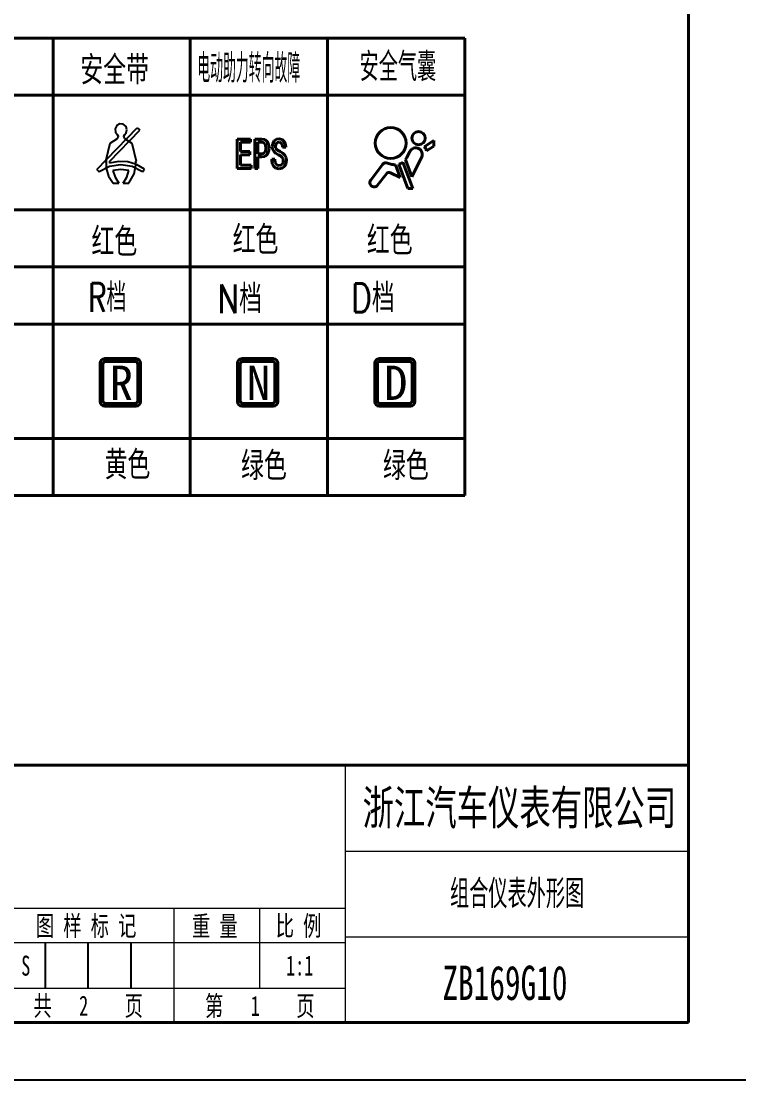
# Model space of a CAD drawing. Extents: x -871 to 2543, y 496 to 1402.
# Drawn here: x 684.4 to 811.1, y 495.8 to 680.9 of the extents above; entities that cross this region are included whole.
import ezdxf
from ezdxf.enums import TextEntityAlignment as Align

# ---------------------------------------------------------------- set-up
doc = ezdxf.new("R2010")
doc.units = 0
doc.layers.get('0').update_dxf_attribs({"linetype": 'CONTINUOUS', "lineweight": 40})
doc.layers.add('002', color=1, linetype='CONTINUOUS')
doc.layers.add('图框层', color=7, linetype='CONTINUOUS')
for name, color, linetype, lineweight in [('1轮廓实线层', 7, 'CONTINUOUS', 40), ('2细线层', 3, 'CONTINUOUS', 20), ('6文字层', 3, 'CONTINUOUS', 20), ('排图层', 5, 'CONTINUOUS', 40)]:
    doc.layers.add(name, color=color, linetype=linetype, lineweight=lineweight)
doc.styles.add('HZTXT1', font='', dxfattribs={"width": 0.7, "height": 5})
doc.styles.get("Standard").update_dxf_attribs({"font": 'romans.shx', "width": 0.67, "height": 3.5, "bigfont": 'hzfs.shx'})
doc.styles.add('STYLE9', font='romans.shx', dxfattribs={"width": 0.67, "height": 5, "bigfont": 'hzfs.shx'})
doc.styles.add('李志平', font='', dxfattribs={"width": 0.67})
doc.styles.get('HZTXT1').set_extended_font_data('楷体_GB2312')
doc.styles.get('李志平').set_extended_font_data('楷体_GB2312')

msp = doc.modelspace()

# ---------------------------------------------------------------- hatches: boundary and pattern name
h = msp.add_hatch(color=2)
edge = h.paths.add_edge_path(flags=16)
edge.add_line((704.7845, 620.9003), (704.7845, 614.5003))
edge.add_arc((704.3045, 614.5003), 0.48, -90, 0, ccw=False)
edge.add_line((704.3045, 614.0203), (699.1845, 614.0203))
edge.add_arc((699.1845, 614.5003), 0.48, 180, 270, ccw=False)
edge.add_line((698.7045, 614.5003), (698.7045, 620.9003))
edge.add_arc((699.1845, 620.9003), 0.48, 90, 180, ccw=False)
edge.add_line((699.1845, 621.3803), (704.3045, 621.3803))
edge.add_arc((704.3045, 620.9003), 0.48, 0, 90, ccw=False)
edge = h.paths.add_edge_path()
edge.add_line((705.2645, 621.0603), (705.2645, 614.3403))
edge.add_arc((704.4645, 614.3403), 0.8, -90, 0, ccw=False)
edge.add_line((704.4645, 613.5403), (699.0245, 613.5403))
edge.add_arc((699.0245, 614.3403), 0.8, 180, 270, ccw=False)
edge.add_line((698.2245, 614.3403), (698.2245, 621.0603))
edge.add_arc((699.0245, 621.0603), 0.8, 90, 180, ccw=False)
edge.add_line((699.0245, 621.8603), (704.4645, 621.8603))
edge.add_arc((704.4645, 621.0603), 0.8, 0, 90, ccw=False)
h = msp.add_hatch(color=3)
edge = h.paths.add_edge_path(flags=16)
edge.add_line((728.7845, 620.9003), (728.7845, 614.5003))
edge.add_arc((728.3045, 614.5003), 0.48, -90, 0, ccw=False)
edge.add_line((728.3045, 614.0203), (723.1845, 614.0203))
edge.add_arc((723.1845, 614.5003), 0.48, 180, 270, ccw=False)
edge.add_line((722.7045, 614.5003), (722.7045, 620.9003))
edge.add_arc((723.1845, 620.9003), 0.48, 90, 180, ccw=False)
edge.add_line((723.1845, 621.3803), (728.3045, 621.3803))
edge.add_arc((728.3045, 620.9003), 0.48, 0, 90, ccw=False)
edge = h.paths.add_edge_path()
edge.add_line((729.2645, 621.0603), (729.2645, 614.3403))
edge.add_arc((728.4645, 614.3403), 0.8, -90, 0, ccw=False)
edge.add_line((728.4645, 613.5403), (723.0245, 613.5403))
edge.add_arc((723.0245, 614.3403), 0.8, 180, 270, ccw=False)
edge.add_line((722.2245, 614.3403), (722.2245, 621.0603))
edge.add_arc((723.0245, 621.0603), 0.8, 90, 180, ccw=False)
edge.add_line((723.0245, 621.8603), (728.4645, 621.8603))
edge.add_arc((728.4645, 621.0603), 0.8, 0, 90, ccw=False)
h = msp.add_hatch(color=3)
edge = h.paths.add_edge_path(flags=16)
edge.add_line((752.7845, 620.9003), (752.7845, 614.5003))
edge.add_arc((752.3045, 614.5003), 0.48, -90, 0, ccw=False)
edge.add_line((752.3045, 614.0203), (747.1845, 614.0203))
edge.add_arc((747.1845, 614.5003), 0.48, 180, 270, ccw=False)
edge.add_line((746.7045, 614.5003), (746.7045, 620.9003))
edge.add_arc((747.1845, 620.9003), 0.48, 90, 180, ccw=False)
edge.add_line((747.1845, 621.3803), (752.3045, 621.3803))
edge.add_arc((752.3045, 620.9003), 0.48, 0, 90, ccw=False)
edge = h.paths.add_edge_path()
edge.add_line((753.2645, 621.0603), (753.2645, 614.3403))
edge.add_arc((752.4645, 614.3403), 0.8, -90, 0, ccw=False)
edge.add_line((752.4645, 613.5403), (747.0245, 613.5403))
edge.add_arc((747.0245, 614.3403), 0.8, 180, 270, ccw=False)
edge.add_line((746.2245, 614.3403), (746.2245, 621.0603))
edge.add_arc((747.0245, 621.0603), 0.8, 90, 180, ccw=False)
edge.add_line((747.0245, 621.8603), (752.4645, 621.8603))
edge.add_arc((752.4645, 621.0603), 0.8, 0, 90, ccw=False)

# ---------------------------------------------------------------- linework, layer by layer
at = {"color": 2}
for p, q in [((698.2245, 614.3403), (698.2245, 621.0603)), ((698.7045, 614.5003), (698.7045, 620.9003)), ((699.0245, 621.8603), (704.4645, 621.8603)), ((699.1845, 621.3803), (704.3045, 621.3803)), ((704.7845, 620.9003), (704.7845, 614.5003)), ((705.2645, 621.0603), (705.2645, 614.3403)), ((704.4645, 613.5403), (699.0245, 613.5403)), ((704.3045, 614.0203), (699.1845, 614.0203))]:
    msp.add_line(p, q, dxfattribs=at)
at = {"color": 3}
for p, q in [((722.2245, 614.3403), (722.2245, 621.0603)), ((722.7045, 614.5003), (722.7045, 620.9003)), ((723.0245, 621.8603), (728.4645, 621.8603)), ((723.1845, 621.3803), (728.3045, 621.3803)), ((728.7845, 620.9003), (728.7845, 614.5003)), ((729.2645, 621.0603), (729.2645, 614.3403)), ((746.2245, 614.3403), (746.2245, 621.0603)), ((746.7045, 614.5003), (746.7045, 620.9003)), ((747.0245, 621.8603), (752.4645, 621.8603)), ((747.1845, 621.3803), (752.3045, 621.3803)), ((752.7845, 620.9003), (752.7845, 614.5003)), ((753.2645, 621.0603), (753.2645, 614.3403)), ((728.4645, 613.5403), (723.0245, 613.5403)), ((728.3045, 614.0203), (723.1845, 614.0203)), ((752.4645, 613.5403), (747.0245, 613.5403)), ((752.3045, 614.0203), (747.1845, 614.0203))]:
    msp.add_line(p, q, dxfattribs=at)
at = {"color": 2}
for centre, radius, start, end in [((699.0245, 621.0603), 0.8, 90, 180), ((699.1845, 620.9003), 0.48, 90, 180), ((704.3045, 620.9003), 0.48, 0, 90), ((704.4645, 621.0603), 0.8, 0, 90), ((699.0245, 614.3403), 0.8, 180, 270), ((699.1845, 614.5003), 0.48, 180, 270), ((704.3045, 614.5003), 0.48, 270, 0), ((704.4645, 614.3403), 0.8, 270, 0)]:
    msp.add_arc(centre, radius, start, end, dxfattribs=at)
at = {"color": 3}
for centre, radius, start, end in [((723.0245, 621.0603), 0.8, 90, 180), ((723.1845, 620.9003), 0.48, 90, 180), ((728.3045, 620.9003), 0.48, 0, 90), ((728.4645, 621.0603), 0.8, 0, 90), ((747.0245, 621.0603), 0.8, 90, 180), ((747.1845, 620.9003), 0.48, 90, 180), ((752.3045, 620.9003), 0.48, 0, 90), ((752.4645, 621.0603), 0.8, 0, 90), ((723.0245, 614.3403), 0.8, 180, 270), ((723.1845, 614.5003), 0.48, 180, 270), ((728.3045, 614.5003), 0.48, 270, 0), ((728.4645, 614.3403), 0.8, 270, 0), ((747.0245, 614.3403), 0.8, 180, 270), ((747.1845, 614.5003), 0.48, 180, 270), ((752.3045, 614.5003), 0.48, 270, 0), ((752.4645, 614.3403), 0.8, 270, 0)]:
    msp.add_arc(centre, radius, start, end, dxfattribs=at)
at = {"layer": '002', "linetype": 'Continuous'}
for points in [[(702.9051, 661.8472), (702.7447, 662.4564), (702.2638, 662.8411), (701.6546, 662.9052), (701.1096, 662.6167), (700.821, 662.0716), (700.8851, 661.4624), (701.2699, 660.9815)], [(697.6147, 654.9217), (704.7006, 662.2319)], [(699.8271, 656.3324), (705.1494, 661.8151)], [(701.2378, 660.3723), (701.4302, 660.6929), (701.2699, 660.9815)], [(702.4562, 660.9815), (702.2959, 660.6929), (702.4562, 660.3723)], [(702.4562, 660.9815), (702.7768, 661.3662), (702.9051, 661.8472)], [(704.7006, 662.2319), (705.1494, 661.8151)], [(699.2499, 656.621), (699.9553, 659.5387)], [(699.9553, 659.5387), (701.2378, 660.3723)], [(702.4562, 660.3723), (703.7387, 659.5387)], [(703.7387, 659.5387), (704.5082, 656.3645)], [(705.6304, 654.5369), (703.8349, 655.4347), (701.847, 655.7553), (699.8591, 655.4347), (698.0636, 654.5369)], [(699.2179, 656.3966), (699.2179, 656.2683), (699.2179, 656.1401)], [(699.2499, 656.621), (699.282, 655.1461), (699.6988, 653.7674), (700.5004, 652.517)], [(705.9831, 655.0179), (704.5723, 655.8194), (703.0333, 656.2683), (701.3981, 656.3324), (699.8271, 656.0439)], [(699.8271, 656.3324), (699.8271, 656.2042), (699.8271, 656.0439)], [(703.2257, 652.517), (704.1555, 654.1842), (704.5082, 656.0439)], [(704.5082, 656.0439), (704.4761, 656.2362), (704.4761, 656.3966)], [(697.6147, 654.9217), (698.0636, 654.5049)], [(703.2577, 654.7293), (701.847, 654.9217), (700.4362, 654.7293)], [(700.4362, 654.7293), (700.821, 653.5751), (701.4622, 652.517)], [(702.2638, 652.517), (702.873, 653.5751), (703.2577, 654.7293)], [(705.6304, 654.5369), (705.9831, 655.0179)], [(700.5004, 652.517), (701.4622, 652.517)], [(702.2638, 652.517), (703.2257, 652.517)]]:
    msp.add_lwpolyline(points, dxfattribs=at)
at = {"layer": '1轮廓实线层', "color": 3}
for p, q in [((414.9767, 677.9062), (761.9767, 677.9062)), ((689.9767, 677.9062), (689.9767, 597.9062)), ((713.9767, 677.9062), (713.9767, 597.9062)), ((737.9767, 677.9062), (737.9767, 597.9062)), ((761.9767, 677.9062), (761.9767, 597.9062)), ((449.9767, 667.9062), (761.9767, 667.9062)), ((414.9767, 647.9062), (761.9767, 647.9062)), ((414.9767, 637.9062), (761.9767, 637.9062)), ((449.9767, 627.9062), (761.9767, 627.9062)), ((414.9767, 607.9062), (761.9767, 607.9062)), ((414.9767, 597.9062), (761.9767, 597.9062))]:
    msp.add_line(p, q, dxfattribs=at)
at = {"layer": '1轮廓实线层', "color": 1}
for p, q in [((722.1759, 657.6848), (722.1759, 660.2588)), ((722.1759, 660.2588), (723.3438, 660.2588)), ((723.621, 659.6872), (722.7303, 659.6872)), ((722.7303, 659.6872), (722.7303, 658.8892)), ((723.3438, 660.2588), (724.5117, 660.2588)), ((724.5117, 659.6872), (723.621, 659.6872)), ((724.5117, 660.2588), (724.5117, 659.973)), ((724.5117, 659.973), (724.5117, 659.6872)), ((725.2354, 660.2588), (725.8614, 660.2588)), ((725.2354, 657.6848), (725.2354, 660.2588)), ((725.7897, 659.6872), (725.7897, 658.6931)), ((726.0663, 659.6872), (725.7897, 659.6872)), ((725.8614, 660.2588), (726.4874, 660.2588)), ((726.3428, 659.6872), (726.0663, 659.6872)), ((726.7219, 659.634), (726.3428, 659.6872)), ((726.4874, 660.2588), (727.0235, 660.1531)), ((726.9931, 659.4756), (726.7219, 659.634)), ((727.1557, 659.175), (726.9931, 659.4756)), ((727.0235, 660.1531), (727.4267, 659.8368)), ((727.2099, 658.6924), (727.1557, 659.175)), ((727.4267, 659.8368), (727.6797, 659.3403)), ((727.6797, 659.3403), (727.7642, 658.6924)), ((728.3174, 658.9041), (728.4046, 659.4766)), ((728.4046, 659.4766), (728.6662, 659.9285)), ((728.6662, 659.9285), (729.0487, 660.2218)), ((728.9139, 659.2914), (728.8717, 658.9944)), ((729.0399, 659.5207), (728.9139, 659.2914)), ((729.239, 659.668), (729.0399, 659.5207)), ((729.0487, 660.2218), (729.4982, 660.3194)), ((729.4982, 659.7169), (729.239, 659.668)), ((729.4982, 660.3194), (730.0366, 660.2028)), ((729.7744, 659.6489), (729.4982, 659.7169)), ((729.9792, 659.4459), (729.7744, 659.6489)), ((730.0997, 659.16), (729.9792, 659.4459)), ((730.0366, 660.2028), (730.4014, 659.8523)), ((730.1237, 658.8434), (730.0997, 659.16)), ((730.4014, 659.8523), (730.609, 659.3665)), ((730.609, 659.3665), (730.678, 658.8434)), ((754.9022, 658.9082), (756.581, 660.004)), ((756.581, 659.0341), (755.3109, 658.2057)), ((756.581, 660.004), (756.581, 659.0341)), ((722.1759, 655.1108), (722.1759, 657.6848)), ((722.7303, 658.8892), (722.7303, 658.0912)), ((722.7303, 658.0912), (723.5487, 658.0912)), ((722.7303, 657.5197), (722.7303, 656.601)), ((723.5487, 657.5197), (722.7303, 657.5197)), ((723.5487, 658.0912), (724.3672, 658.0912)), ((724.3672, 657.5197), (723.5487, 657.5197)), ((724.3672, 658.0912), (724.3672, 657.8054)), ((724.3672, 657.8054), (724.3672, 657.5197)), ((725.2354, 655.1108), (725.2354, 657.6848)), ((725.7897, 658.6931), (725.7897, 657.6989)), ((725.7897, 657.6989), (726.0663, 657.6989)), ((726.0663, 657.6989), (726.3428, 657.6989)), ((726.3428, 657.6989), (726.7222, 657.7516)), ((727.0231, 657.2329), (726.4885, 657.1274)), ((726.7222, 657.7516), (726.9931, 657.9092)), ((726.9931, 657.9092), (727.1557, 658.2108)), ((727.4267, 657.5493), (727.0231, 657.2329)), ((727.1557, 658.2108), (727.2099, 658.6924)), ((727.6801, 658.0457), (727.4267, 657.5493)), ((727.7642, 658.6924), (727.6801, 658.0457)), ((728.381, 658.4832), (728.3174, 658.9041)), ((728.5702, 658.1222), (728.381, 658.4832)), ((728.9044, 657.8056), (728.5702, 658.1222)), ((728.8717, 658.9944), (728.9047, 658.7423)), ((729.4012, 657.5197), (728.9044, 657.8056)), ((728.9047, 658.7423), (729.0038, 658.5273)), ((729.0038, 658.5273), (729.242, 658.3135)), ((729.242, 658.3135), (729.6902, 658.0616)), ((729.7627, 657.2973), (729.4012, 657.5197)), ((729.6902, 658.0616), (730.1601, 657.7641)), ((730.0277, 657.0526), (729.7627, 657.2973)), ((730.4008, 658.8434), (730.1237, 658.8434)), ((730.1601, 657.7641), (730.5098, 657.4139)), ((730.678, 658.8434), (730.4008, 658.8434)), ((730.5098, 657.4139), (730.7267, 657.0113)), ((751.8346, 657.0409), (752.3509, 658.0741)), ((722.7303, 656.601), (722.7303, 655.6823)), ((722.7303, 655.6823), (723.6814, 655.6823)), ((723.6814, 655.6823), (724.6325, 655.6823)), ((724.6325, 655.6823), (724.6325, 655.3966)), ((724.6325, 655.3966), (724.6325, 655.1108)), ((725.7897, 657.1274), (725.7897, 656.1191)), ((726.1391, 657.1274), (725.7897, 657.1274)), ((725.7897, 656.1191), (725.7897, 655.1108)), ((726.4885, 657.1274), (726.1391, 657.1274)), ((728.2214, 656.7379), (728.4986, 656.7379)), ((728.2214, 656.6327), (728.2214, 656.7379)), ((728.2214, 656.5276), (728.2214, 656.6327)), ((728.3062, 655.9479), (728.2214, 656.5276)), ((728.559, 655.4735), (728.3062, 655.9479)), ((728.4986, 656.7379), (728.7757, 656.7379)), ((728.9621, 655.1567), (728.559, 655.4735)), ((728.7757, 656.7379), (728.7757, 656.6476)), ((728.7757, 656.6476), (728.7757, 656.5573)), ((728.7757, 656.5573), (728.8299, 656.1579)), ((728.8299, 656.1579), (728.9925, 655.8644)), ((728.9925, 655.8644), (729.2271, 655.6834)), ((729.2271, 655.6834), (729.4982, 655.6231)), ((729.4982, 655.6231), (729.8319, 655.6867)), ((729.8319, 655.6867), (730.0638, 655.8785)), ((730.1903, 656.7857), (730.0277, 657.0526)), ((730.45, 655.458), (730.037, 655.1529)), ((730.0638, 655.8785), (730.1994, 656.1611)), ((730.2445, 656.4966), (730.1903, 656.7857)), ((730.1994, 656.1611), (730.2445, 656.4966)), ((730.7116, 655.9354), (730.45, 655.458)), ((730.7988, 656.5559), (730.7116, 655.9354)), ((730.7267, 657.0113), (730.7988, 656.5559)), ((747.6079, 655.808), (745.536, 653.0947)), ((749.0426, 655.8718), (748.4399, 656.0675)), ((750.6792, 653.5081), (749.8377, 655.7596)), ((752.0127, 651.5935), (750.4212, 655.855)), ((751.1514, 656.2226), (752.8795, 651.5935)), ((751.6028, 656.6706), (751.8346, 657.0409)), ((752.7317, 653.6478), (751.6028, 656.6706)), ((754.4262, 657.0366), (752.7317, 653.6478)), ((723.4042, 655.1108), (722.1759, 655.1108)), ((724.6325, 655.1108), (723.4042, 655.1108)), ((725.5125, 655.1108), (725.2354, 655.1108)), ((725.7897, 655.1108), (725.5125, 655.1108)), ((729.4982, 655.0515), (728.9621, 655.1567)), ((730.037, 655.1529), (729.4982, 655.0515)), ((746.7343, 652.1795), (748.2675, 654.187)), ((748.9876, 654.3539), (750.6792, 653.5081)), ((752.8795, 651.5935), (752.0127, 651.5935))]:
    msp.add_line(p, q, dxfattribs=at)
for centre, radius in [((749.0212, 659.5592), 2.7068), ((753.8976, 660.4099), 1.1601)]:
    msp.add_circle(centre, radius, dxfattribs=at)
for centre, radius, start, end in [((753.388, 657.5554), 1.1601, 333.435, 153.434992), ((753.388, 657.5554), 2.0301, 18.687601, 41.791402), ((748.207, 655.3505), 0.754, 72.007399, 142.636002), ((749.7594, 658.0785), 2.3201, 252.006987, 271.936496), ((749.7594, 658.0785), 2.3201, 286.595995, 306.876002), ((748.7278, 653.835), 0.58, 63.434897, 142.636001), ((746.135, 652.637), 0.754, 142.636002, 322.636007)]:
    msp.add_arc(centre, radius, start, end, dxfattribs=at)
at = {"layer": '2细线层'}
for p, q in [((741.1275, 505.757), (741.1275, 550.757)), ((741.1275, 535.757), (801.1275, 535.757)), ((621.1275, 525.757), (741.1275, 525.757)), ((711.1275, 505.757), (711.1275, 525.757)), ((726.1275, 511.757), (726.1275, 525.757)), ((741.1275, 520.757), (801.1275, 520.757)), ((681.1275, 519.757), (741.1275, 519.757)), ((681.1275, 511.757), (741.1275, 511.757))]:
    msp.add_line(p, q, dxfattribs=at)
at = {"layer": '图框层', "color": 3}
for p, q in [((688.6275, 511.757), (688.6275, 519.757)), ((696.1275, 511.757), (696.1275, 519.757)), ((703.6275, 511.757), (703.6275, 519.757))]:
    msp.add_line(p, q, dxfattribs=at)
at = {"layer": '图框层', "color": 3, "ltscale": 14}
msp.add_line((-29.8725, 495.757), (811.1275, 495.757), dxfattribs=at)
at = {"layer": '排图层', "color": 7}
for p, q in [((801.1275, 505.757), (801.1275, 1079.757)), ((801.1275, 550.757), (621.1275, 550.757)), ((-4.8725, 505.757), (801.1275, 505.757))]:
    msp.add_line(p, q, dxfattribs=at)

# ---------------------------------------------------------------- texts
at = {"color": 2, "style": 'HZTXT1'}
msp.add_text('R', height=6, dxfattribs=at).set_placement((699.8653, 614.6414))
at = {"color": 3, "style": 'HZTXT1'}
for s, p in [('N', (723.8653, 614.6414)), ('D', (747.8653, 614.6414))]:
    msp.add_text(s, height=6, dxfattribs=at).set_placement(p)
at = {"layer": '1轮廓实线层', "color": 3}
for s, width, p in [('电动助力转向故障', 0.45, (715.1932, 670.122)), ('安全带', 0.8, (694.7439, 669.7988)), ('红色', 0.8, (696.6941, 639.7773)), ('红色', 0.8, (721.3826, 640.109)), ('红色', 0.8, (744.8544, 640.0049)), ('R档', 0.7, (696.1681, 630.0394)), ('N档', 0.8, (718.7439, 629.7988)), ('D档', 0.8, (742.1218, 629.9756)), ('黄色', 0.8, (698.99, 600.7753)), ('绿色', 0.8, (722.8593, 600.6099)), ('绿色', 0.8, (747.6703, 600.6099))]:
    msp.add_text(s, height=5, dxfattribs=dict(at, width=width)).set_placement(p)
at = {"layer": '6文字层', "ltscale": 10, "char_height": 5, "attachment_point": 5, "style": 'STYLE9'}
for s, insert, width in [('安全气囊', (750.2805, 672.8659), 19.681818), ('组合仪表外形图', (771.1275, 528.257), 60)]:
    msp.add_mtext(s, dxfattribs=dict(at, insert=insert, width=width))
at = {"layer": '图框层', "color": 3, "style": '李志平', "width": 0.67}
for s, p in [('浙江汽车仪表有限公司', (744.1094, 540.3584)), ('ZB169G10', (758.0658, 509.7169))]:
    msp.add_text(s, height=6, dxfattribs=at).set_placement(p)
for s, p in [(' 图 样 标 记 ', (695.7582, 522.757)), (' 重 量 ', (718.2556, 522.757)), (' 比 例 ', (732.9088, 522.757)), ('S', (685.2064, 515.7164)), ('1:1', (733.1058, 515.7164)), ('共   2    页', (696.1275, 508.757)), ('第   1    页', (726.1275, 508.757))]:
    msp.add_text(s, height=3.5, dxfattribs=at).set_placement(p, align=Align.MIDDLE)

doc.saveas('drawing.dxf')
